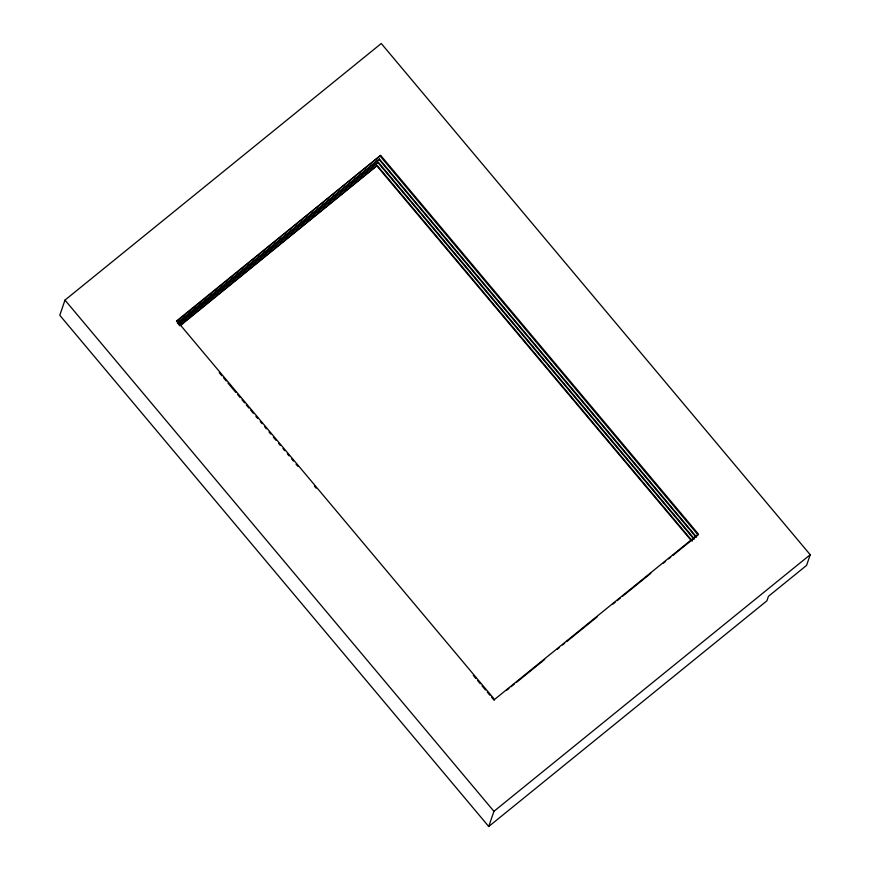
<?xml version="1.0" encoding="UTF-8"?>
<svg xmlns="http://www.w3.org/2000/svg" width="870" height="870" viewBox="0 0 870 870"><rect width="100%" height="100%" fill="white"/><g stroke="black" fill="none" stroke-linecap="round" stroke-linejoin="round"><path stroke-width="1.3" d="M64.978 300.096L59.78 315.277L488.733 826.5L766.905 600.822L768.449 596.32L806.566 565.402L810.22 554.723L381.267 43.5L64.978 300.096L493.932 811.318L488.733 826.5M176.784 320.758L176.469 321.683L380.647 155.371L698.414 534.06L494.551 699.458L176.784 320.758L380.647 155.371M180.481 325.467L377.178 165.485L692.324 541.064M178.448 324.76L378.298 162.222L693.444 537.801M177.436 323.281L379.396 159.036L696.283 536.692M177.632 322.726L379.396 159.036M178.644 324.205L378.298 162.222M179.622 325.761L377.178 165.485M506.84 690.149L508.939 688.442M511.049 686.745L514.192 684.179M516.301 682.482L544.674 659.46M557.279 649.227L559.388 647.53M562.531 644.964L564.641 643.267M566.74 641.56L597.211 616.83M612.98 604.052L615.079 602.344M617.178 600.637L620.332 598.082M622.431 596.374L650.803 573.352M663.418 563.129L665.517 561.422M668.671 558.866L670.77 557.159M672.869 555.451L698.088 534.996L380.331 156.295M493.932 811.318L810.22 554.723M379.2 159.591L696.087 537.247M378.113 162.788L694.129 539.4M376.993 166.05L691.258 540.585M219.24 372.664L221.861 375.786M223.612 377.863L226.233 380.984M227.973 383.072L235.835 392.435M237.575 394.512L240.196 397.633M241.947 399.711L244.557 402.832M246.308 404.92L248.929 408.041M250.669 410.118L253.29 413.239M255.91 416.36L257.65 418.437M260.271 421.558L262.022 423.646M264.643 426.768L266.383 428.845M269.004 431.966L270.755 434.043M273.365 437.164L275.986 440.285M278.607 443.406L280.358 445.494M282.967 448.615L284.718 450.693M287.339 453.814L289.079 455.891M291.7 459.012L293.451 461.1M296.061 464.221L297.812 466.298M314.396 486.069L316.147 488.146M473.28 675.414L475.901 678.535M477.641 680.612L480.262 683.733M482.013 685.821L485.503 689.975M487.243 692.063L489.864 695.184M491.615 697.261L494.236 700.383"/></g></svg>
